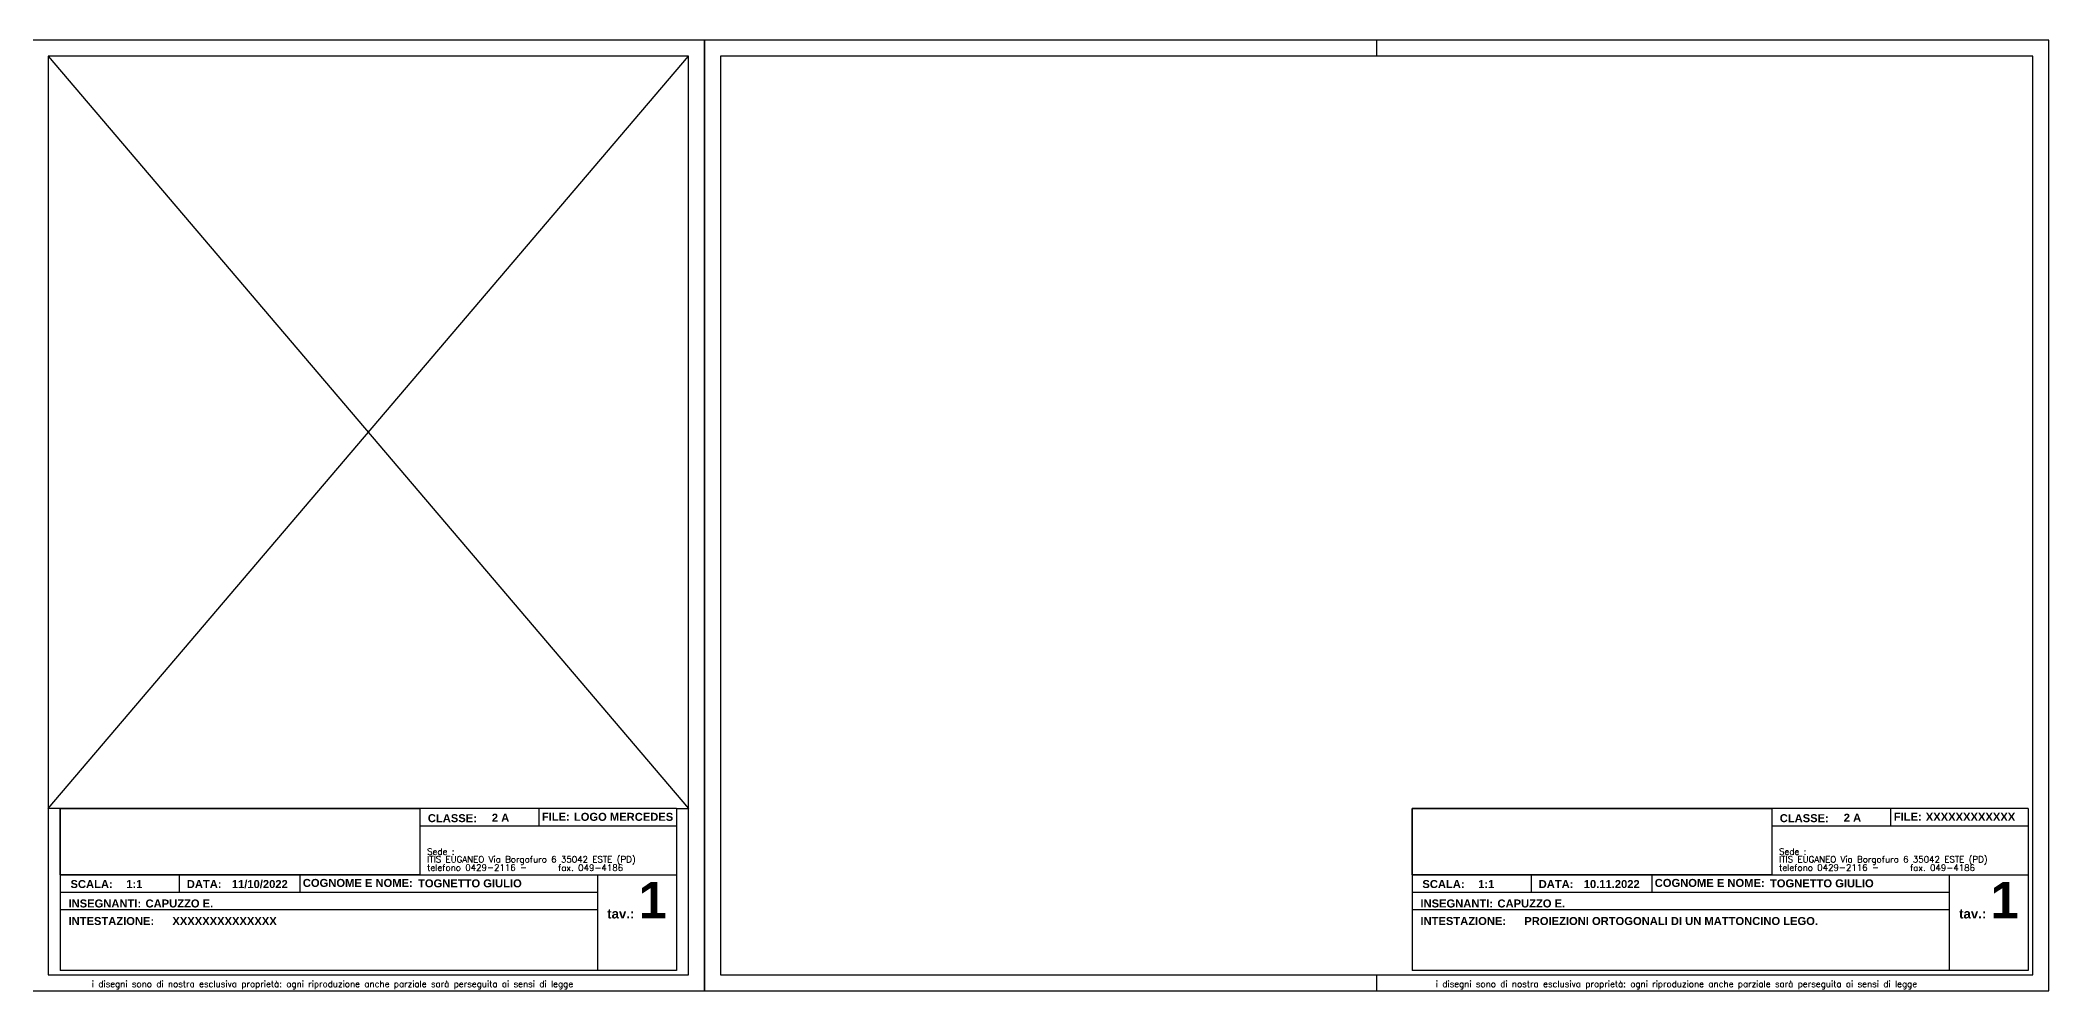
# Model space of a CAD drawing. Extents: x -213 to 937, y -383 to -86.
# Drawn here: x 310 to 937, y -383 to -86 of the extents above; entities that cross this region are included whole.
import ezdxf

# ---------------------------------------------------------------- set-up
doc = ezdxf.new("R2010")
doc.units = 0
doc.layers.get('0').update_dxf_attribs({"color": 255, "linetype": 'CONTINUOUS'})
doc.layers.add('linea proiezione', color=7, linetype='CONTINUOUS', transparency=0.6)
doc.layers.add('testo', color=2, linetype='CONTINUOUS')
doc.styles.add('ROMANS', font='ROMANS.SHX', dxfattribs={"width": 0.65, "height": 8})
doc.styles.add('SANSSERIFBOLD', font='sasb____.pfb', dxfattribs={"height": 3})
picture_1 = doc.add_image_def('image1.jpg', size_in_pixel=(2000, 368))

msp = doc.modelspace()

# ---------------------------------------------------------------- linework, layer by layer
for p, q in [((727.36, -85.76), (727.36, -90.76)), ((316.1, -325.84), (316.1, -376.37)), ((508.62, -325.84), (316.1, -325.84)), ((428.45, -325.84), (428.45, -346.52)), ((465.61, -325.84), (465.61, -331.34)), ((508.62, -325.84), (508.62, -376.37)), ((738.44, -325.84), (738.44, -376.37)), ((930.95, -325.84), (738.44, -325.84)), ((850.79, -325.84), (850.79, -346.52)), ((887.94, -325.84), (887.94, -331.34)), ((930.95, -325.84), (930.95, -376.37)), ((508.62, -331.34), (428.45, -331.34)), ((930.95, -331.34), (850.79, -331.34)), ((316.1, -346.52), (508.62, -346.52)), ((353.26, -346.52), (353.26, -352.01)), ((390.96, -346.52), (390.96, -352.01)), ((483.94, -346.52), (483.94, -376.37)), ((738.44, -346.52), (930.95, -346.52)), ((775.6, -346.52), (775.6, -352.01)), ((813.29, -346.52), (813.29, -352.01)), ((906.27, -346.52), (906.27, -376.37)), ((483.94, -352.01), (316.1, -352.01)), ((483.94, -357.5), (316.1, -357.5)), ((906.27, -352.01), (738.44, -352.01)), ((906.27, -357.5), (738.44, -357.5)), ((508.62, -376.37), (316.1, -376.37)), ((930.95, -376.37), (738.44, -376.37)), ((727.36, -377.76), (727.36, -382.76))]:
    msp.add_line(p, q)
at = {"color": 1}
for p, q in [((508.62, -376.37), (508.62, -376.37)), ((930.95, -376.37), (930.95, -376.37))]:
    msp.add_line(p, q, dxfattribs=at)
for points in [[(307.36, -382.76), (517.36, -382.76), (517.36, -85.76), (307.36, -85.76)], [(517.36, -382.76), (937.36, -382.76), (937.36, -85.76), (517.36, -85.76)], [(312.36, -377.76), (512.36, -377.76), (512.36, -90.76), (312.36, -90.76)], [(522.36, -377.76), (932.36, -377.76), (932.36, -90.76), (522.36, -90.76)]]:
    msp.add_lwpolyline(points, close=True)
at = {"layer": 'linea proiezione'}
for p, q in [((312.36, -325.84), (512.36, -90.76)), ((312.36, -90.76), (512.36, -325.84)), ((316.1, -325.84), (312.36, -325.84)), ((508.62, -325.84), (512.36, -325.84))]:
    msp.add_line(p, q, dxfattribs=at)

# ---------------------------------------------------------------- texts
at = {"layer": 'testo'}
for s, height, style, p in [('CLASSE:', 2.5, 'SANSSERIFBOLD', (430.97, -330.07)), ('2 A', 2.5, 'SANSSERIFBOLD', (450.96, -329.92)), ('FILE:', 2.5, 'SANSSERIFBOLD', (466.58, -329.57)), ('LOGO MERCEDES', 2.5, 'SANSSERIFBOLD', (476.59, -329.65)), ('CLASSE:', 2.5, 'SANSSERIFBOLD', (853.3, -330.07)), ('2 A', 2.5, 'SANSSERIFBOLD', (873.29, -329.92)), ('FILE:', 2.5, 'SANSSERIFBOLD', (888.92, -329.57)), ('XXXXXXXXXXXX', 2.5, 'SANSSERIFBOLD', (898.92, -329.65)), ('Sede : ', 1.974, 'ROMANS', (430.74, -340.23)), ('Sede : ', 1.974, 'ROMANS', (853.08, -340.23)), ('telefono 0429-2116 -  ', 1.9745, 'ROMANS', (430.74, -345.23)), ('ITIS EUGANEO Via Borgofuro 6 35042 ESTE (PD)', 1.9745, 'ROMANS', (430.74, -342.69)), ('fax. 049-4186', 1.9745, 'ROMANS', (471.66, -345.31)), ('telefono 0429-2116 -  ', 1.9745, 'ROMANS', (853.08, -345.23)), ('ITIS EUGANEO Via Borgofuro 6 35042 ESTE (PD)', 1.9745, 'ROMANS', (853.08, -342.69)), ('fax. 049-4186', 1.9745, 'ROMANS', (893.99, -345.31)), ('SCALA:', 2.5, 'SANSSERIFBOLD', (319.33, -350.65)), ('1:1', 2.5, 'SANSSERIFBOLD', (336.76, -350.65)), ('DATA:', 2.5, 'SANSSERIFBOLD', (355.66, -350.65)), ('11/10/2022', 2.5, 'SANSSERIFBOLD', (369.73, -350.65)), ('COGNOME E NOME:', 2.5, 'SANSSERIFBOLD', (391.92, -350.3)), ('TOGNETTO GIULIO', 2.5, 'SANSSERIFBOLD', (427.91, -350.44)), ('1', 11.37, 'SANSSERIFBOLD', (496.82, -360.13)), ('SCALA:', 2.5, 'SANSSERIFBOLD', (741.66, -350.65)), ('1:1', 2.5, 'SANSSERIFBOLD', (759.09, -350.65)), ('DATA:', 2.5, 'SANSSERIFBOLD', (777.99, -350.65)), ('10.11.2022', 2.5, 'SANSSERIFBOLD', (792.07, -350.65)), ('COGNOME E NOME:', 2.5, 'SANSSERIFBOLD', (814.25, -350.3)), ('TOGNETTO GIULIO', 2.5, 'SANSSERIFBOLD', (850.25, -350.44)), ('1', 11.37, 'SANSSERIFBOLD', (919.15, -360.13)), ('INSEGNANTI: ', 2.5, 'SANSSERIFBOLD', (318.71, -356.72)), ('CAPUZZO E.', 2.5, 'SANSSERIFBOLD', (342.78, -356.72)), ('tav.:', 2.962, 'SANSSERIFBOLD', (486.99, -360.15)), ('INSEGNANTI: ', 2.5, 'SANSSERIFBOLD', (741.05, -356.72)), ('CAPUZZO E.', 2.5, 'SANSSERIFBOLD', (765.12, -356.72)), ('tav.:', 2.962, 'SANSSERIFBOLD', (909.33, -360.15)), ('INTESTAZIONE: ', 2.5, 'SANSSERIFBOLD', (318.71, -362.21)), ('XXXXXXXXXXXXXX', 2.5, 'SANSSERIFBOLD', (351.16, -362.21)), ('INTESTAZIONE: ', 2.5, 'SANSSERIFBOLD', (741.05, -362.21)), ('PROIEZIONI ORTOGONALI DI UN MATTONCINO LEGO.', 2.5, 'SANSSERIFBOLD', (773.5, -362.21)), ('i disegni sono di nostra esclusiva proprietà: ogni riproduzione anche parziale sarà perseguita ai sensi di legge', 1.9745, 'ROMANS', (325.99, -381.58)), ('i disegni sono di nostra esclusiva proprietà: ogni riproduzione anche parziale sarà perseguita ai sensi di legge', 1.9745, 'ROMANS', (745.85, -381.58))]:
    msp.add_text(s, height=height, dxfattribs=dict(at, style=style)).set_placement(p)

# ---------------------------------------------------------------- pictures from other files: only their frames are drawn
image = msp.add_image(picture_1, insert=(316.1, -346.52), size_in_units=(112.35, 20.67))
image.dxf.flags = 7
image = msp.add_image(picture_1, insert=(738.44, -346.52), size_in_units=(112.35, 20.67))
image.dxf.flags = 7

doc.saveas('drawing.dxf')
